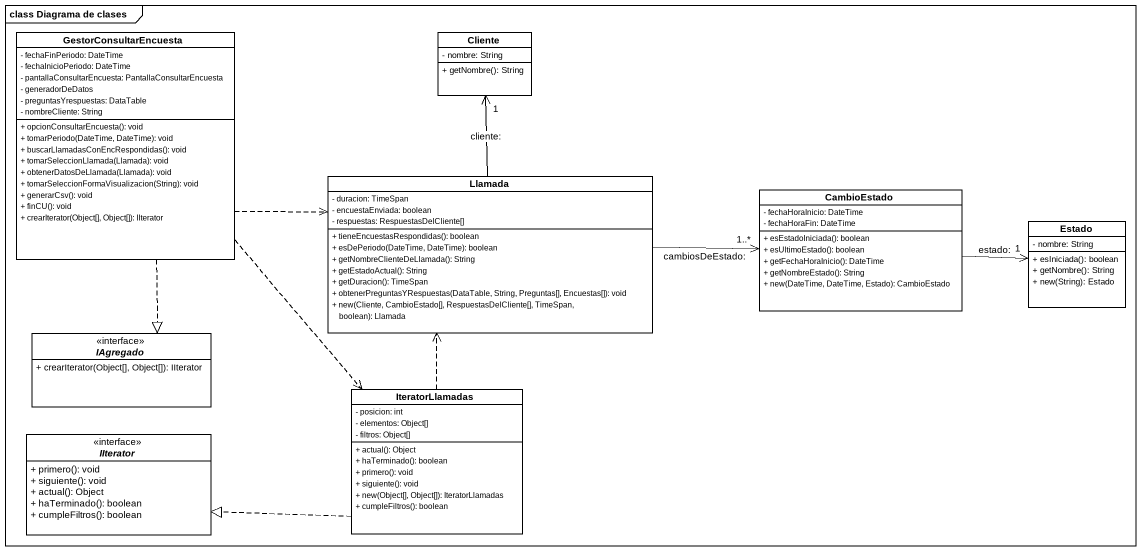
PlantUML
@startuml
mainframe class Diagrama de clases
hide circle
hide empty members
skinparam classAttributeIconSize 0
class GestorConsultarEncuesta {
  - fechaFinPeriodo: DateTime
  - fechaInicioPeriodo: DateTime
  - pantallaConsultarEncuesta: PantallaConsultarEncuesta
  - generadorDeDatos
  - preguntasYrespuestas: DataTable
  - nombreCliente: String
  + opcionConsultarEncuesta(): void
  + tomarPeriodo(DateTime, DateTime): void
  + buscarLlamadasConEncRespondidas(): void
  + tomarSeleccionLlamada(Llamada): void
  + obtenerDatosDeLlamada(Llamada): void
  + tomarSeleccionFormaVisualizacion(String): void
  + generarCsv(): void
  + finCU(): void
  + crearIterator(Object[], Object[]): IIterator
}
class Cliente {
  - nombre: String
  + getNombre(): String
}
class Llamada {
  - duracion: TimeSpan
  - encuestaEnviada: boolean
  - respuestas: RespuestasDelCliente[]
  + tieneEncuestasRespondidas(): boolean
  + esDePeriodo(DateTime, DateTime): boolean
  + getNombreClienteDeLlamada(): String
  + getEstadoActual(): String
  + getDuracion(): TimeSpan
  + obtenerPreguntasYRespuestas(DataTable, String, Preguntas[], Encuestas[]): void
  + new(Cliente, CambioEstado[], RespuestasDelCliente[], TimeSpan, boolean): Llamada
}
class CambioEstado {
  - fechaHoraInicio: DateTime
  - fechaHoraFin: DateTime
  + esEstadoIniciada(): boolean
  + esUltimoEstado(): boolean
  + getFechaHoraInicio(): DateTime
  + getNombreEstado(): String
  + new(DateTime, DateTime, Estado): CambioEstado
}
class Estado {
  - nombre: String
  + esIniciada(): boolean
  + getNombre(): String
  + new(String): Estado
}
interface IAgregado {
  + crearIterator(Object[], Object[]): IIterator
}
class IteratorLlamadas {
  - posicion: int
  - elementos: Object[]
  - filtros: Object[]
  + actual(): Object
  + haTerminado(): boolean
  + primero(): void
  + siguiente(): void
  + new(Object[], Object[]): IteratorLlamadas
  + cumpleFiltros(): boolean
}
interface IIterator {
  + primero(): void
  + siguiente(): void
  + actual(): Object
  + haTerminado(): boolean
  + cumpleFiltros(): boolean
}
GestorConsultarEncuesta .right.> Llamada
GestorConsultarEncuesta ..|> IAgregado
GestorConsultarEncuesta ..> IteratorLlamadas
Llamada -up-> "1" Cliente : cliente:
Llamada -right-> "1..*" CambioEstado : cambiosDeEstado:
CambioEstado -right-> "1" Estado : estado:
IteratorLlamadas .up.> Llamada
IteratorLlamadas .left.|> IIterator
@enduml
